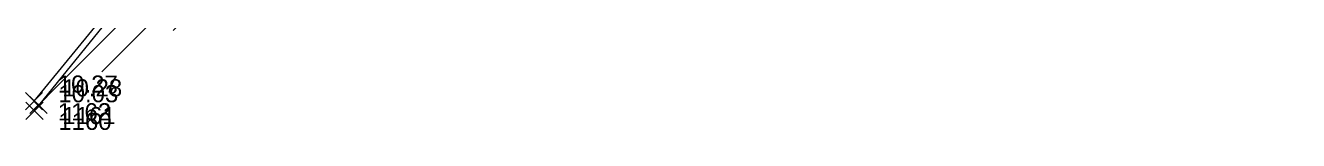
# Model space of a CAD drawing. Header units: metres. Extents: x 1232176 to 1232775, y 7198915 to 7199601.
# Drawn here: x 1232722.4 to 1232737.25, y 7199547.73 to 7199548.82 of the extents above; entities that cross this region are included whole.
import ezdxf

# ---------------------------------------------------------------- set-up
doc = ezdxf.new("R2010")
doc.units = ezdxf.units.M
doc.header["$PDMODE"] = 3
doc.header["$PDSIZE"] = 0.1
doc.linetypes.add('RL_1105', pattern=[2.5, 2.5, 0])
doc.linetypes.add('Socle_Continu', pattern=[2.5, 2.5, 0])
for name, color, linetype, lineweight in [('BATIH_SCS', 201, 'Socle_Continu', 13), ('SIGTA_SCI', 7, 'Socle_Continu', 13), ('SIGTM_SCI', 1, 'Socle_Continu', 13), ('SIGTO_SCI', 255, 'Socle_Continu', 13)]:
    doc.layers.add(name, color=color, linetype=linetype, lineweight=lineweight)
doc.layers.add('BATIM_SCS', color=7, linetype='Socle_Continu', lineweight=13, true_color=0xdf7fff)
doc.styles.get("Standard").update_dxf_attribs({"font": 'arial.ttf'})

# ---------------------------------------------------------------- blocks, each defined once
blk = doc.blocks.new('YP_1521')
at = {"layer": 'SIGTO_SCI', "color": 7, "linetype": 'Socle_Continu'}
blk.add_point((0, 0), dxfattribs=at)
at = {"layer": 'SIGTA_SCI', "linetype": 'Socle_Continu'}
blk.add_attdef('ALT', (0.278, 0.099), '', height=0.2, dxfattribs=at)
at = {"layer": 'SIGTA_SCI', "linetype": 'Socle_Continu', "flags": 9}
blk.add_attdef('CALQUE_ALT', (1.69, -1.18), '', height=0.2, dxfattribs=at)
at = {"layer": 'SIGTM_SCI', "linetype": 'Socle_Continu'}
blk.add_attdef('MAT', (0.278, -0.223), '', height=0.2, dxfattribs=at)
at = {"layer": 'SIGTM_SCI', "linetype": 'Socle_Continu', "flags": 9}
blk.add_attdef('CALQUE_MAT', (1.69, -1.501), '', height=0.2, dxfattribs=at)
at = {"layer": 'SIGTO_SCI', "linetype": 'Socle_Continu', "flags": 9}
for tag, p in [('ID', (1.69, 0.105)), ('NATURE', (1.69, -0.216)), ('FAMILLE', (1.69, -0.538)), ('CALQUE', (1.69, -0.859)), ('PCRS', (1.69, -1.823))]:
    blk.add_attdef(tag, p, '', height=0.2, dxfattribs=at)

msp = doc.modelspace()

# ---------------------------------------------------------------- hatches: boundary and pattern name
at = {"layer": 'BATIH_SCS', "linetype": 'Socle_Continu'}
h = msp.add_hatch(dxfattribs=at)
h.set_pattern_fill('RL_1107', color=256, pattern_type=2)
h.set_pattern_definition([(45, (0, 0), (-0.176776695297, 0.176776695297), [])])
h.paths.add_polyline_path([(1232737.254, 7199556.461), (1232732.837, 7199560.035), (1232732.407, 7199560.039), (1232725.338, 7199551.428), (1232722.505, 7199547.95)])

# ---------------------------------------------------------------- linework, layer by layer
at = {"layer": 'BATIM_SCS', "linetype": 'RL_1105', "flags": 128}
msp.add_lwpolyline([(1232722.505, 7199547.95), (1232725.338, 7199551.428), (1232732.407, 7199560.039), (1232732.837, 7199560.035), (1232737.254, 7199556.461)], dxfattribs=at)
at = {"layer": 'BATIM_SCS', "linetype": 'Socle_Continu', "flags": 128}
msp.add_lwpolyline([(1232722.551, 7199548.017), (1232722.499, 7199548.061), (1232725.249, 7199551.411), (1232725.295, 7199551.373)], dxfattribs=at)

# ---------------------------------------------------------------- block references
at = {"layer": 'SIGTO_SCI', "linetype": 'Socle_Continu'}
for p, values in [((1232722.499, 7199548.061), {'ALT': '10.27', 'MAT': '1162'}), ((1232722.551, 7199548.017), {'ALT': '10.28', 'MAT': '1161'}), ((1232722.505, 7199547.95), {'ALT': '10.03', 'MAT': '1160'})]:
    msp.add_blockref('YP_1521', p, dxfattribs=at).add_auto_attribs(values)

doc.saveas('drawing.dxf')
